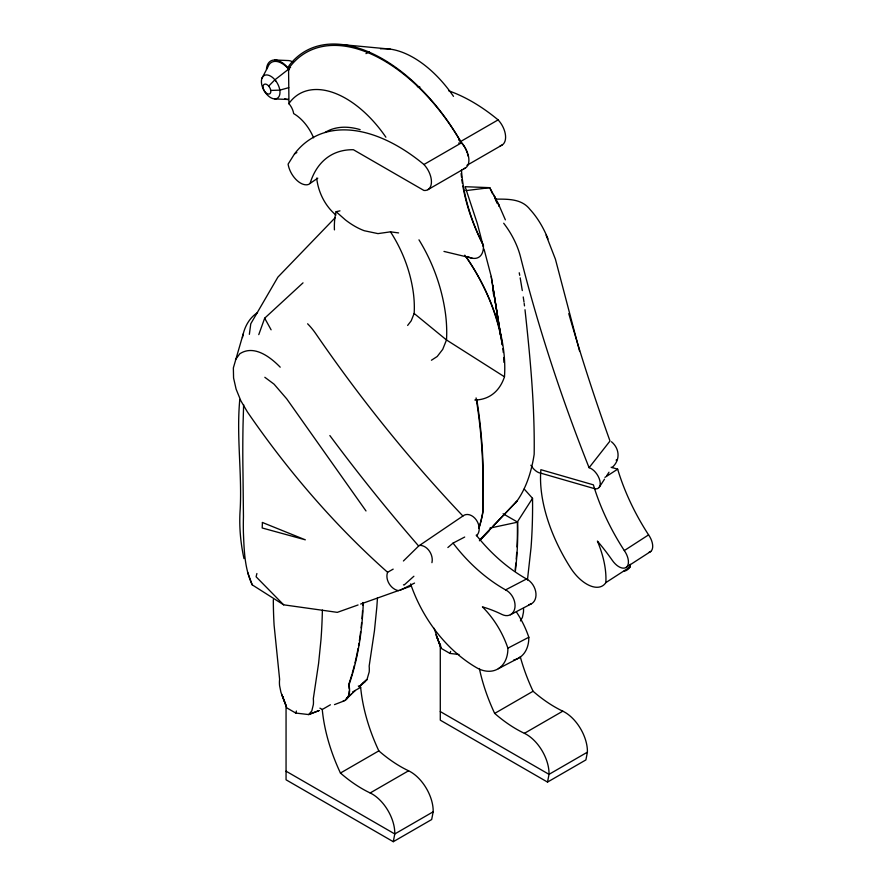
<?xml version="1.0" encoding="UTF-8"?>
<svg xmlns="http://www.w3.org/2000/svg" width="886" height="886" viewBox="0 0 886 886"><rect width="100%" height="100%" fill="white"/><g stroke="black" fill="none" stroke-linecap="round" stroke-linejoin="round"><path stroke-width="1.33" d="M243.628 404.658L243.052 424.593A1396.845 806.47 60 0 0 242.997 473.755L243.451 516.649A320.987 185.329 60 0 0 243.395 532.242C244.148 550.029 244.47 568.413 252.222 584.86L283.642 604.817L337.311 612.359L358.066 604.961M239.796 399.42C236.318 435.978 242.066 472.581 240.206 509.062C238.976 525.653 240.449 542.376 243.982 558.601M358.321 685.974L360.657 687.326A134.716 77.78 60 0 0 378.831 750.874A125.435 72.419 60 0 0 408.568 770.787A31.985 18.462 60 0 1 433.176 811.797L431.67 819.539L393.284 841.7L286.056 779.802L286.056 705.112M520.226 656.548A134.716 77.78 60 0 0 533.073 691.257A125.435 72.419 60 0 0 562.798 711.17A31.985 18.462 60 0 1 587.407 752.17L585.901 759.911L547.515 782.083L440.287 720.174L440.287 644.111M249.365 334.343L250.782 323.755L277.883 277.141L335.085 217.801M527.447 579.998L531.035 547.703A619.104 357.446 60 0 0 532.53 498.32L524.235 489.072M339.98 210.857L336.104 211.699L335.174 216.162A78.71 45.452 60 0 0 334.432 229.884M256.896 573.519L256.098 576.786L283.642 604.817M243.196 333.989L233.361 367.911L233.572 377.979L236.119 389.175L240.826 400.727L247.36 411.868A713.02 519.008 62.5 0 0 290.996 470.521C320.422 506.936 352.562 541.213 387.592 572.29C384.779 579.665 390.959 589.4 398.6 590.685M431.925 562.665C433.73 555.378 427.849 545.632 420.03 545.333M296.411 711.026L295.747 713.053L286.787 707.881L280.94 692.32L279.588 685.686A29.759 17.177 60 0 1 279.622 679.374L274.095 625.151A459.756 265.446 60 0 1 273.32 599.667M450.642 651.398L449.977 653.436L441.018 648.264L434.118 628.296M393.284 841.7L394.779 833.959A31.985 18.462 60 0 0 370.171 792.959A125.435 72.419 60 0 1 340.445 773.046A134.716 77.78 60 0 1 322.26 709.487L319.924 708.147M547.515 782.083L549.021 774.342A31.985 18.462 60 0 0 524.401 733.331A125.435 72.419 60 0 1 494.676 713.418A134.716 77.78 60 0 1 479.37 668.509M413.884 576.243L404.149 585.015L403.44 584.815M258.767 334.631L264.681 318.185L303.023 282.856M336.104 211.699L345.352 219.861A76.617 44.234 60 0 0 364.257 230.725L377.968 233.616L390.493 231.833C402.51 250.373 410.561 271.548 413.441 293.476A108.081 62.397 60 0 1 414.15 313.467L411.204 320.821L407.638 325.439M261.902 78.345L267.971 66.815A20.876 12.061 60 0 1 286.732 67.081L288.57 69.197L288.958 103.784L289.921 104.902A12.526 7.232 60 0 1 293.665 113.596A33.125 19.127 60 0 1 313.578 137.817M288.958 103.784L289.877 102.233A93.096 53.747 60 0 1 385.886 137.208M611.949 467.62C620.599 460.266 619.724 448.615 611.473 441.749M294.506 153.92L288.094 164.143A17.964 10.377 60 0 0 308.948 184.277L310.089 183.413A117.229 67.679 60 0 1 353.414 149.734L423.94 190.457A17.211 9.934 60 0 0 431.438 181.807A17.211 9.934 60 0 0 423.94 164.508A171.408 98.966 60 0 0 294.506 153.92L296.843 152.569M532.53 498.32L517.335 521.987A402.222 232.221 60 0 1 517.014 546.972M599.301 487.2L604.518 479.138M606.744 475.682L608.981 472.227M235.488 359.65L239.807 353.769C254.005 344.444 270.363 357.036 280.209 367.181M520.47 620.92L522.419 617.343L523.438 612.348A34.321 19.813 60 0 0 523.526 608.494M515.43 503.137C526.162 489.05 531.5 471.618 534.169 454.308C534.845 405.976 530.227 357.734 524.999 309.735M530.88 465.239A12.249 6.656 57.1 0 0 540.737 473.146L594.34 488.607A12.039 6.545 57.1 0 0 599.822 480.5A12.039 6.545 57.1 0 0 589.079 467.697L610 441.018A1404.266 763.223 57.1 0 1 568.768 313.633M479.935 539.951L516.959 501.155L493.258 525.941M479.979 539.807L491.353 527.923M479.392 540.792L489.039 530.88M268.702 86.108L274.87 79.84L288.57 69.197L290.099 66.605A155.15 89.575 60 0 1 461.407 142.879A17.211 9.934 60 0 1 468.838 158.771A17.211 9.934 60 0 1 463.5 168.739M480.234 539.397L482.172 537.437M359.428 686.805L366.981 679.529L369.196 671.965A34.321 19.813 60 0 0 369.163 666.095L374.446 630.777L376.805 607.32A619.104 357.446 60 0 0 377.436 597.95M476.435 535.742A12.039 8.76 62.5 0 0 476.413 520.137A12.039 8.76 62.5 0 0 462.902 516.017L418.668 546.02L403.418 560.982M345.618 699.641L355.33 690.493M359.218 686.838L366.981 679.529L359.151 686.794M346.426 698.6L351.321 694.059M346.459 698.6L349.461 695.875M447.873 547.526L453.067 543.107L464.696 537.038M362.44 683.726L365.409 681.356M310.089 183.413L317.775 178.164M431.427 360.237L437.219 356.493L442.712 349.383L446.489 339.958A138.559 79.995 60 0 0 445.569 314.331C442.092 288.005 432.877 262.455 418.978 239.84M604.95 477.377L617.664 469.159A150.642 81.877 57.1 0 0 648.585 534.878A14.187 7.708 57.1 0 1 648.94 552.355M650.756 551.457L626.48 567.151A14.187 7.708 57.1 0 0 624.309 550.571L648.585 534.878M624.309 550.571A150.642 81.877 57.1 0 1 593.387 484.841L540.881 469.691A121.67 66.129 57.1 0 0 570.595 567.915A32.084 17.432 57.1 0 0 605.836 582.611L630.112 566.929A79.563 43.248 57.1 0 0 630.212 564.293M500.213 145.747A17.211 9.934 60 0 0 505.541 135.779A17.211 9.934 60 0 0 498.109 119.887L460.654 141.505A155.15 89.575 60 0 0 289.345 65.243L287.817 67.823L290.575 67.635M423.94 164.508L461.407 142.879L458.649 143.089M466.933 165.339L502.052 145.06M427.883 189.682L465.338 168.052M322.26 709.487L330.4 704.791M352.506 692.032L360.657 687.326M340.445 773.046L378.831 750.874M494.676 713.418L533.073 691.257M370.171 792.959L408.568 770.787M524.401 733.331L562.798 711.17M433.176 811.797L394.779 833.959L286.056 771.185M587.407 752.17L549.021 774.342L440.287 711.569M387.592 572.29L393.174 569.122M616.102 460.122L617.165 459.546M453.067 543.107A150.642 109.654 62.5 0 0 505.585 589.888L526.528 578.979A14.187 10.322 62.5 0 1 535.941 593.354A14.187 10.322 62.5 0 1 528.765 604.651M510.414 614.74L531.345 603.82M410.606 583.907A121.67 88.556 62.5 0 0 476.458 667.634A32.084 23.357 62.5 0 0 507.888 648.175L528.82 637.255A79.563 57.922 62.5 0 0 516.46 612.038M498.342 668.686L519.274 657.766M400.162 590.275L414.548 583.066M334.498 704.614L343.535 701.136A22.316 12.88 60 0 0 348.962 684.911A402.222 232.221 60 0 0 363.293 602.668M360.657 604.042L411.248 586.011M288.758 87.659L279.821 90.139L270.784 90.427M489.914 528.089L517.679 522.153A402.222 232.221 60 0 1 515.364 571.06M465.958 190.612L489.748 187.666L498.209 203.415L505.363 219.861M465.349 186.713L489.748 187.666L492.55 193.824M274.704 59.993L288.338 60.558A13.157 7.597 60 0 1 293.067 62.23M274.771 98.922L288.404 99.487A20.876 12.061 60 0 1 284.749 98.789M495.329 199.129C507.711 199.14 521.588 198.542 530.027 209.461C537.891 218.045 543.683 228.234 548.057 238.976M344.023 44.787L390.283 49.129M449.977 653.436L459.026 654.499M295.747 713.053L308.671 714.57L319.004 710.594L308.671 714.57L311.794 710.937L313.356 704.569A34.321 19.813 60 0 0 313.323 698.689L318.595 663.381L320.965 639.925A619.104 357.446 60 0 0 322.382 610.089M390.493 231.833L398.6 232.918M443.975 251.425L472.105 258.18M611.096 467.265L617.664 469.159M264.836 377.292L274.04 384.147L286.699 398.822L365.996 510.956M503.104 513.769L517.679 522.153M474.83 400.018A84.336 48.686 60 0 0 504.466 376.794L446.489 339.958L414.15 313.467M335.916 215.054C325.007 205.851 318.251 192.207 316.679 178.097M289.434 69.695L285.99 65.708A20.876 12.061 60 0 0 266.453 69.363M264.681 318.185L271.105 329.813M437.717 638.607L436.765 636.779L440.187 645.983M283.476 698.223L282.523 696.396L285.956 705.599M546.064 235.111L555.422 259.21L579.544 351.022M435.912 634.808L439.81 644.487M281.67 694.425L285.58 704.115M252.222 584.86L247.626 572.29M497.101 203.027L494.078 195.297L496.957 202.828M465.228 186.946L477.421 223.837L482.648 243.949A23.213 13.401 60 0 1 482.682 246.064M484.033 249.088L491.209 276.41L500.668 335.728L491.209 276.41M499.028 206.05L498.209 203.415L498.995 205.962M519.24 272.777L519.705 275.313M440.331 644.299L441.018 648.264M520.182 277.839L522.297 290.575M492.583 285.392L502.273 344.765M523.238 296.954L523.991 302.06M524.18 303.344L524.501 305.891M462.902 516.017A1144.889 833.383 62.5 0 1 315.737 333.623A54.622 39.759 62.5 0 0 307.619 323.789M418.657 546.031A1404.266 1022.178 62.5 0 1 329.858 435.558M242.454 337.588A54.622 39.759 62.5 0 1 257.538 312.614M526.528 578.979A150.642 109.654 62.5 0 1 476.258 535.111M507.888 648.175A79.563 57.922 62.5 0 0 482.416 606.866A142.037 103.396 62.5 0 1 502.03 614.485A14.187 10.322 62.5 0 0 514.921 607.641A14.187 10.322 62.5 0 0 505.585 589.888M528.82 637.255A32.084 23.357 62.5 0 1 513.78 659.959M516.715 552.388A402.222 232.221 60 0 1 516.228 559.077M515.874 563.042A402.222 232.221 60 0 1 515.176 569.598M479.171 527.524A189.892 109.631 60 0 0 482.992 511.875L482.992 490.789A465.283 268.635 60 0 0 476.823 399.752M478.839 528.3A189.892 109.631 60 0 0 482.66 512.64L482.66 491.553A465.283 268.635 60 0 0 476.081 397.925M589.079 467.697A1144.889 622.249 57.1 0 1 520.525 256.929A54.622 29.692 57.1 0 0 503.691 223.239M605.836 582.611A79.563 43.248 57.1 0 0 597.408 541.091A142.037 77.204 57.1 0 1 612.425 560.517A14.187 7.708 57.1 0 0 626.48 567.151M630.112 566.929A32.084 17.432 57.1 0 1 623.6 571.381M417.361 86.651A102.842 59.373 60 0 1 419.909 86.994M448.77 90.848A171.408 98.966 60 0 1 498.109 119.887M458.594 139.833A171.408 98.966 60 0 1 460.654 141.505A17.211 9.934 60 0 1 467.221 152.913M467.498 153.931A17.211 9.934 60 0 1 467.908 155.936M466.257 256.984A135.27 78.101 60 0 1 502.307 344.831M502.838 348.674A135.27 78.101 60 0 1 503.281 352.484M503.713 357.49A135.27 78.101 60 0 1 503.957 362.407M492.583 285.392A138.559 79.995 60 0 1 492.882 287.928M493.125 290.453A138.559 79.995 60 0 1 493.424 294.196M482.648 243.949A136.809 78.987 60 0 1 462.824 185.96M462.403 183.446A136.809 78.987 60 0 1 461.85 179.692M461.528 177.211A136.809 78.987 60 0 1 461.119 173.523M365.984 53.625A93.096 53.747 60 0 1 369.307 51.809M380.526 48.83A93.096 53.747 60 0 1 453.499 96.375M324.996 132.479A102.842 59.373 60 0 1 360.137 129.633M464.773 255.168A135.27 78.101 60 0 1 504.466 376.794M467.642 256.519A23.213 13.401 60 0 0 483.402 245.322A136.809 78.987 60 0 1 461.473 170.034M362.95 602.502A402.222 232.221 60 0 1 362.839 605.227M362.562 610.653A402.222 232.221 60 0 1 361.986 618.694M361.632 622.67A402.222 232.221 60 0 1 361.089 627.919M360.624 631.807A402.222 232.221 60 0 1 359.373 640.766M358.963 643.291A402.222 232.221 60 0 1 358.542 645.805M358.099 648.297A402.222 232.221 60 0 1 354.998 662.905M354.367 665.43A402.222 232.221 60 0 1 352.24 673.316M351.864 674.6A402.222 232.221 60 0 1 348.619 684.756A22.316 12.88 60 0 1 349.195 688.943M344.466 700.416A22.316 12.88 60 0 1 343.192 700.97M349.206 690.914A22.316 12.88 60 0 1 348.696 694.491M348.176 696.053A22.316 12.88 60 0 1 347.478 697.437M262.411 522.485L262.19 527.978L305.327 539.829L262.411 522.485M275.889 81.014L273.719 78.511A13.157 7.597 60 0 0 261.448 82.697A13.157 7.597 60 0 0 275.48 98.889A13.157 7.597 60 0 0 275.889 81.014M269.134 86.595L268.214 85.543A5.526 3.19 60 0 0 263.064 87.304A5.526 3.19 60 0 0 268.956 94.104A5.526 3.19 60 0 0 269.134 86.595"/></g></svg>
